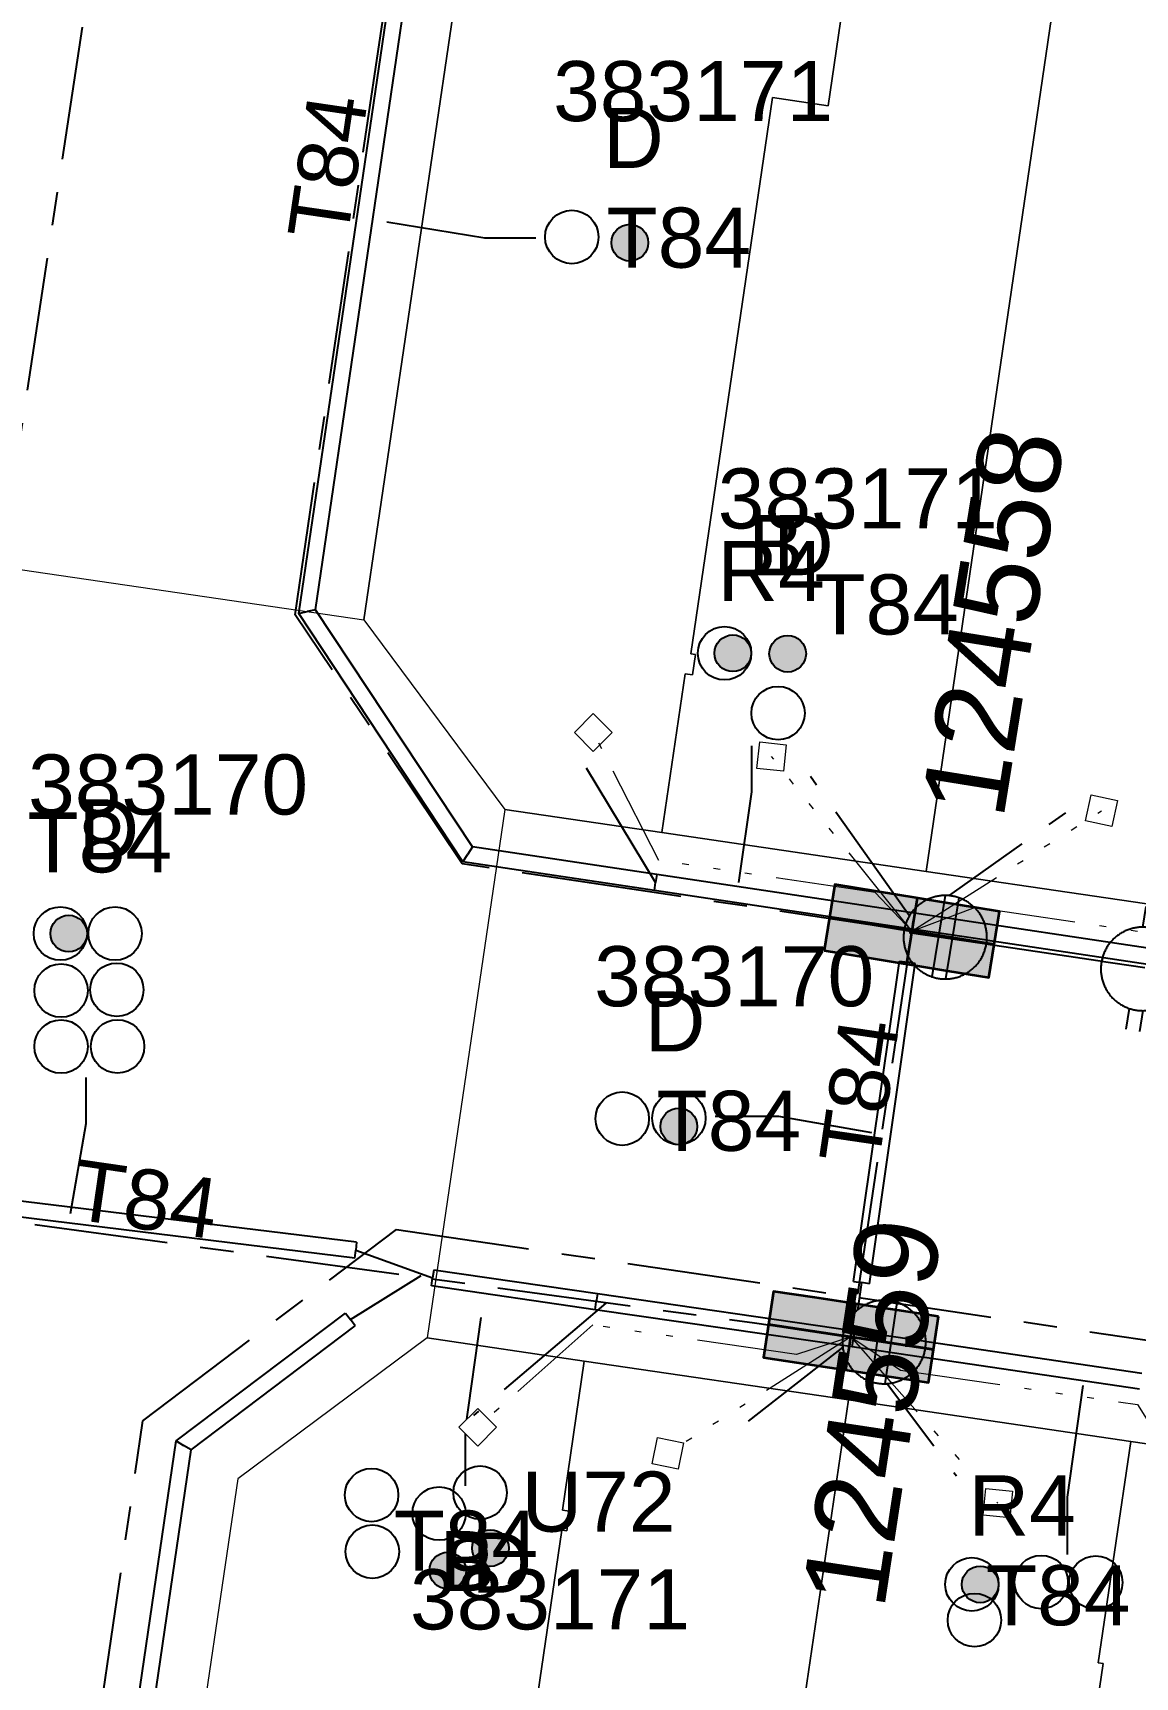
# Model space of a CAD drawing. Header units: metres. Extents: x 302924 to 304532, y 6268290 to 6269135.
# Drawn here: x 303984.21 to 304017.24, y 6268483.68 to 6268532.93 of the extents above; entities that cross this region are included whole.
import ezdxf
from ezdxf.enums import TextEntityAlignment as Align

# ---------------------------------------------------------------- set-up
doc = ezdxf.new("R2010")
doc.units = ezdxf.units.M
doc.linetypes.add('Cable Exist UG', pattern=[7, 4, -1, 1, -1])
doc.linetypes.add('PHANTOMX2', pattern=[6.6, 3, -0.75, 0.2, -0.75, 0.2, -0.75, 0.2, -0.75])
doc.layers.get('0').update_dxf_attribs({"color": 6})
for name, color, linetype, lineweight in [('_User Miscellaneous1', 30, 'Continuous', 13), ('_User Miscellaneous5', 121, 'Continuous', 13), ('_User_LV_Exist', 5, 'Continuous', 35), ('Cadastre Roads_SP_EXT', 218, 'Continuous', 15), ('Mains_HV_EXT', 13, 'Continuous', 25), ('Mains_LV_EXT', 163, 'Continuous', 25), ('Services_SP_EXT', 42, 'PHANTOMX2', 20)]:
    doc.layers.add(name, color=color, linetype=linetype, lineweight=lineweight)
for name, color, linetype in [('Duct_SP_EXT', 30, 'Continuous'), ('Equip_LV_EXT', 7, 'Continuous'), ('SupportsUG_SP_LV_EXT', 7, 'Continuous'), ('Trench_SP_EXT', 7, 'Continuous')]:
    doc.layers.add(name, color=color, linetype=linetype)
doc.styles.add('iecARIAL', font='arial.ttf', dxfattribs={"height": 2})
doc.styles.get("Standard").update_dxf_attribs({"font": 'arial.ttf'})

# ---------------------------------------------------------------- blocks, each defined once
blk = doc.blocks.new('PILLAR_EXT')
blk.add_hatch(color=256).paths.add_polyline_path([(-2.5, 1), (-2.5, -1), (2.5, -1), (2.5, 1)])
for p, q in [((0, 1), (0, -1)), ((-2.5, 0), (2.5, 0))]:
    blk.add_line(p, q)
at = {"ltscale": 10}
blk.add_line((2.5, 0), (-2.5, 0), dxfattribs=at)
blk.add_lwpolyline([(-2.5, -1), (-1.25, -1), (1.25, -1), (2.5, -1), (2.5, 1), (-2.5, 1)], close=True)
at = {"width": 0.9, "flags": 8}
blk.add_attdef('ASSET_NUM', text='', height=2, rotation=90, dxfattribs=at).set_placement((-2, 4), align=Align.MIDDLE_LEFT)
for tag, p, flags in [('OWNED_BY', (0, -0.2), 9), ('STATE', (0, -0.4), 9), ('SUPPORT_TYPE', (0, -0.6), 9), ('USAGE', (0, -0.8), 9), ('LEGEND', (0, -1), 9), ('LOCATION', (0, -1.2), 9), ('NOTES', (0, -1.4), 9), ('PARENT', (0, -1.6), 9), ('STREETNAME', (0, -1.8), 9), ('SUBURB', (0, -2), 1)]:
    blk.add_attdef(tag, p, '', height=0.2, dxfattribs=dict(flags=flags))
blk = doc.blocks.new('DUCT_EXT')
blk.add_circle((0, 0.8), 0.8)
at = {"flags": 1}
blk.add_attdef('Z', (0, 0), '', height=0.2, dxfattribs=at)
at = {"flags": 9}
for tag, p in [('DUCT_CODE', (0, 0)), ('XSECT_TYPE', (0, -0.2)), ('FB_REFERENCE', (0, -0.4)), ('STATE', (0, -0.6)), ('NOTES', (0, -0.8))]:
    blk.add_attdef(tag, text='', height=0.2, dxfattribs=at).set_placement(p, align=Align.MIDDLE_LEFT)
blk = doc.blocks.new('CCP_EXT')
at = {"flags": 9}
for tag, p in [('OWNED_BY', (0, -1)), ('USAGE', (0, -1.2)), ('LEGEND', (0, -1.4)), ('STATE', (0, -1.8)), ('LIFE_SUPPORT', (0, -1.6)), ('NOTES', (0, -2))]:
    blk.add_attdef(tag, text='', height=0.2, dxfattribs=at).set_placement(p, align=Align.MIDDLE_LEFT)
at = {"transparency": 33554687}
blk.add_wipeout([(0, 0.566), (0.566, 0), (0, -0.566), (-0.566, 0)], dxfattribs=at)
blk.add_lwpolyline([(-0.566, 0), (0, 0.566), (0.566, 0), (0, -0.566), (-0.566, 0)])
at = {"flags": 1}
blk.add_attdef('Z', (0, 0), '', height=0.2, dxfattribs=at)
at = {"flags": 9}
for tag, p in [('CCP_TYPE', (0, 0)), ('CONSTRUCTED_VOLTAGE', (0, -0.2)), ('NO_PHASES', (0, -0.4)), ('OPERATING_VOLTAGE', (0, -0.6)), ('ORIENTATION', (0, -0.8))]:
    blk.add_attdef(tag, text='', height=0.2, dxfattribs=at).set_placement(p, align=Align.MIDDLE_LEFT)
blk = doc.blocks.new('LV_UG_LINKS_CLOSED_EXT')
at = {"layer": 'Equip_LV_EXT'}
for tag, flags, p in [('ACTUAL_STATUS', 9, (3, -2)), ('CONSTRUCTED_VOLTAGE', 9, (3, -2.2)), ('NO_PHASES', 9, (3, -2.4)), ('OPERATING_VOLTAGE', 9, (3, -2.6)), ('ORIENTATION', 9, (3, -2.8)), ('STATE', 9, (3, -3)), ('SWITCH_TYPE', 9, (3, -3.2)), ('USAGE', 9, (3, -3.4)), ('OWNED_BY', 9, (3, -3.8)), ('OPERATED_BY', 9, (3, -4)), ('NOTES', 9, (3, -3.6)), ('MAINTAINED_BY', 9, (3, -4.2)), ('NUMBER_OF_PHASES', 9, (3, -4.4)), ('TYPE', 9, (3, -4.6)), ('Z', 1, (3, -4.8))]:
    blk.add_attdef(tag, text='', height=0.2, dxfattribs=dict(at, flags=flags)).set_placement(p, align=Align.MIDDLE_LEFT)
at = {"transparency": 33554687}
blk.add_wipeout([(4, 1.25), (3.969, 1.25), (3.939, 1.248), (3.908, 1.247), (3.877, 1.244), (3.847, 1.241), (3.817, 1.236), (3.786, 1.232), (3.756, 1.226), (3.726, 1.22), (3.696, 1.213), (3.667, 1.205), (3.637, 1.196), (3.608, 1.187), (3.579, 1.177), (3.55, 1.166), (3.522, 1.155), (3.493, 1.143), (3.466, 1.13), (3.438, 1.117), (3.411, 1.102), (3.384, 1.088), (3.357, 1.072), (3.331, 1.056), (3.306, 1.039), (3.28, 1.022), (3.255, 1.004), (3.231, 0.985), (3.207, 0.966), (3.184, 0.947), (3.161, 0.926), (3.138, 0.905), (3.116, 0.884), (3.095, 0.862), (3.074, 0.839), (3.053, 0.816), (3.034, 0.793), (3.015, 0.769), (2.996, 0.745), (2.978, 0.72), (2.961, 0.694), (2.944, 0.669), (2.928, 0.643), (2.912, 0.616), (2.898, 0.589), (2.883, 0.562), (2.87, 0.534), (2.857, 0.507), (2.845, 0.478), (2.834, 0.45), (2.823, 0.421), (2.813, 0.392), (2.804, 0.363), (2.795, 0.333), (2.787, 0.304), (2.78, 0.274), (2.774, 0.244), (2.768, 0.214), (2.764, 0.183), (2.759, 0.153), (2.756, 0.123), (2.753, 0.092), (2.752, 0.061), (2.75, 0.031), (2.75, 0), (2.75, -0.031), (2.752, -0.061), (2.753, -0.092), (2.756, -0.123), (2.759, -0.153), (2.764, -0.183), (2.768, -0.214), (2.774, -0.244), (2.78, -0.274), (2.787, -0.304), (2.795, -0.333), (2.804, -0.363), (2.813, -0.392), (2.823, -0.421), (2.834, -0.45), (2.845, -0.478), (2.857, -0.507), (2.87, -0.534), (2.883, -0.562), (2.898, -0.589), (2.912, -0.616), (2.928, -0.643), (2.944, -0.669), (2.961, -0.694), (2.978, -0.72), (2.996, -0.745), (3.015, -0.769), (3.034, -0.793), (3.053, -0.816), (3.074, -0.839), (3.095, -0.862), (3.116, -0.884), (3.138, -0.905), (3.161, -0.926), (3.184, -0.947), (3.207, -0.966), (3.231, -0.985), (3.255, -1.004), (3.28, -1.022), (3.306, -1.039), (3.331, -1.056), (3.357, -1.072), (3.384, -1.088), (3.411, -1.102), (3.438, -1.117), (3.466, -1.13), (3.493, -1.143), (3.522, -1.155), (3.55, -1.166), (3.579, -1.177), (3.608, -1.187), (3.637, -1.196), (3.667, -1.205), (3.696, -1.213), (3.726, -1.22), (3.756, -1.226), (3.786, -1.232), (3.817, -1.236), (3.847, -1.241), (3.877, -1.244), (3.908, -1.247), (3.939, -1.248), (3.969, -1.25), (4, -1.25), (4.031, -1.25), (4.061, -1.248), (4.092, -1.247), (4.123, -1.244), (4.153, -1.241), (4.183, -1.236), (4.214, -1.232), (4.244, -1.226), (4.274, -1.22), (4.304, -1.213), (4.333, -1.205), (4.363, -1.196), (4.392, -1.187), (4.421, -1.177), (4.45, -1.166), (4.478, -1.155), (4.507, -1.143), (4.534, -1.13), (4.562, -1.117), (4.589, -1.102), (4.616, -1.088), (4.643, -1.072), (4.669, -1.056), (4.694, -1.039), (4.72, -1.022), (4.745, -1.004), (4.769, -0.985), (4.793, -0.966), (4.816, -0.947), (4.839, -0.926), (4.862, -0.905), (4.884, -0.884), (4.905, -0.862), (4.926, -0.839), (4.947, -0.816), (4.966, -0.793), (4.985, -0.769), (5.004, -0.745), (5.022, -0.72), (5.039, -0.694), (5.056, -0.669), (5.072, -0.643), (5.088, -0.616), (5.102, -0.589), (5.117, -0.562), (5.13, -0.534), (5.143, -0.507), (5.155, -0.478), (5.166, -0.45), (5.177, -0.421), (5.187, -0.392), (5.196, -0.363), (5.205, -0.333), (5.213, -0.304), (5.22, -0.274), (5.226, -0.244), (5.232, -0.214), (5.236, -0.183), (5.241, -0.153), (5.244, -0.123), (5.247, -0.092), (5.248, -0.061), (5.25, -0.031), (5.25, 0), (5.25, 0.031), (5.248, 0.061), (5.247, 0.092), (5.244, 0.123), (5.241, 0.153), (5.236, 0.183), (5.232, 0.214), (5.226, 0.244), (5.22, 0.274), (5.213, 0.304), (5.205, 0.333), (5.196, 0.363), (5.187, 0.392), (5.177, 0.421), (5.166, 0.45), (5.155, 0.478), (5.143, 0.507), (5.13, 0.534), (5.117, 0.562), (5.102, 0.589), (5.088, 0.616), (5.072, 0.643), (5.056, 0.669), (5.039, 0.694), (5.022, 0.72), (5.004, 0.745), (4.985, 0.769), (4.966, 0.793), (4.947, 0.816), (4.926, 0.839), (4.905, 0.862), (4.884, 0.884), (4.862, 0.905), (4.839, 0.926), (4.816, 0.947), (4.793, 0.966), (4.769, 0.985), (4.745, 1.004), (4.72, 1.022), (4.694, 1.039), (4.669, 1.056), (4.643, 1.072), (4.616, 1.088), (4.589, 1.102), (4.562, 1.117), (4.534, 1.13), (4.507, 1.143), (4.478, 1.155), (4.45, 1.166), (4.421, 1.177), (4.392, 1.187), (4.363, 1.196), (4.333, 1.205), (4.304, 1.213), (4.274, 1.22), (4.244, 1.226), (4.214, 1.232), (4.183, 1.236), (4.153, 1.241), (4.123, 1.244), (4.092, 1.247), (4.061, 1.248), (4.031, 1.25)], dxfattribs=at).dxf.layer = 'Equip_LV_EXT'
at = {"layer": 'Equip_LV_EXT'}
for p, q in [((3.792, 1.232), (3.792, -1.232)), ((4.208, 1.232), (4.208, -1.232))]:
    blk.add_line(p, q, dxfattribs=at)
at = {"layer": 'Equip_LV_EXT', "flags": 128}
blk.add_lwpolyline([(4, 1.25), (3.969, 1.25), (3.939, 1.248), (3.908, 1.247), (3.877, 1.244), (3.847, 1.241), (3.817, 1.236), (3.786, 1.232), (3.756, 1.226), (3.726, 1.22), (3.696, 1.213), (3.667, 1.205), (3.637, 1.196), (3.608, 1.187), (3.579, 1.177), (3.55, 1.166), (3.522, 1.155), (3.493, 1.143), (3.466, 1.13), (3.438, 1.117), (3.411, 1.102), (3.384, 1.088), (3.357, 1.072), (3.331, 1.056), (3.306, 1.039), (3.28, 1.022), (3.255, 1.004), (3.231, 0.985), (3.207, 0.966), (3.184, 0.947), (3.161, 0.926), (3.138, 0.905), (3.116, 0.884), (3.095, 0.862), (3.074, 0.839), (3.053, 0.816), (3.034, 0.793), (3.015, 0.769), (2.996, 0.745), (2.978, 0.72), (2.961, 0.694), (2.944, 0.669), (2.928, 0.643), (2.912, 0.616), (2.898, 0.589), (2.883, 0.562), (2.87, 0.534), (2.857, 0.507), (2.845, 0.478), (2.834, 0.45), (2.823, 0.421), (2.813, 0.392), (2.804, 0.363), (2.795, 0.333), (2.787, 0.304), (2.78, 0.274), (2.774, 0.244), (2.768, 0.214), (2.764, 0.183), (2.759, 0.153), (2.756, 0.123), (2.753, 0.092), (2.752, 0.061), (2.75, 0.031), (2.75, 0), (2.75, -0.031), (2.752, -0.061), (2.753, -0.092), (2.756, -0.123), (2.759, -0.153), (2.764, -0.183), (2.768, -0.214), (2.774, -0.244), (2.78, -0.274), (2.787, -0.304), (2.795, -0.333), (2.804, -0.363), (2.813, -0.392), (2.823, -0.421), (2.834, -0.45), (2.845, -0.478), (2.857, -0.507), (2.87, -0.534), (2.883, -0.562), (2.898, -0.589), (2.912, -0.616), (2.928, -0.643), (2.944, -0.669), (2.961, -0.694), (2.978, -0.72), (2.996, -0.745), (3.015, -0.769), (3.034, -0.793), (3.053, -0.816), (3.074, -0.839), (3.095, -0.862), (3.116, -0.884), (3.138, -0.905), (3.161, -0.926), (3.184, -0.947), (3.207, -0.966), (3.231, -0.985), (3.255, -1.004), (3.28, -1.022), (3.306, -1.039), (3.331, -1.056), (3.357, -1.072), (3.384, -1.088), (3.411, -1.102), (3.438, -1.117), (3.466, -1.13), (3.493, -1.143), (3.522, -1.155), (3.55, -1.166), (3.579, -1.177), (3.608, -1.187), (3.637, -1.196), (3.667, -1.205), (3.696, -1.213), (3.726, -1.22), (3.756, -1.226), (3.786, -1.232), (3.817, -1.236), (3.847, -1.241), (3.877, -1.244), (3.908, -1.247), (3.939, -1.248), (3.969, -1.25), (4, -1.25), (4.031, -1.25), (4.061, -1.248), (4.092, -1.247), (4.123, -1.244), (4.153, -1.241), (4.183, -1.236), (4.214, -1.232), (4.244, -1.226), (4.274, -1.22), (4.304, -1.213), (4.333, -1.205), (4.363, -1.196), (4.392, -1.187), (4.421, -1.177), (4.45, -1.166), (4.478, -1.155), (4.507, -1.143), (4.534, -1.13), (4.562, -1.117), (4.589, -1.102), (4.616, -1.088), (4.643, -1.072), (4.669, -1.056), (4.694, -1.039), (4.72, -1.022), (4.745, -1.004), (4.769, -0.985), (4.793, -0.966), (4.816, -0.947), (4.839, -0.926), (4.862, -0.905), (4.884, -0.884), (4.905, -0.862), (4.926, -0.839), (4.947, -0.816), (4.966, -0.793), (4.985, -0.769), (5.004, -0.745), (5.022, -0.72), (5.039, -0.694), (5.056, -0.669), (5.072, -0.643), (5.088, -0.616), (5.102, -0.589), (5.117, -0.562), (5.13, -0.534), (5.143, -0.507), (5.155, -0.478), (5.166, -0.45), (5.177, -0.421), (5.187, -0.392), (5.196, -0.363), (5.205, -0.333), (5.213, -0.304), (5.22, -0.274), (5.226, -0.244), (5.232, -0.214), (5.236, -0.183), (5.241, -0.153), (5.244, -0.123), (5.247, -0.092), (5.248, -0.061), (5.25, -0.031), (5.25, 0), (5.25, 0.031), (5.248, 0.061), (5.247, 0.092), (5.244, 0.123), (5.241, 0.153), (5.236, 0.183), (5.232, 0.214), (5.226, 0.244), (5.22, 0.274), (5.213, 0.304), (5.205, 0.333), (5.196, 0.363), (5.187, 0.392), (5.177, 0.421), (5.166, 0.45), (5.155, 0.478), (5.143, 0.507), (5.13, 0.534), (5.117, 0.562), (5.102, 0.589), (5.088, 0.616), (5.072, 0.643), (5.056, 0.669), (5.039, 0.694), (5.022, 0.72), (5.004, 0.745), (4.985, 0.769), (4.966, 0.793), (4.947, 0.816), (4.926, 0.839), (4.905, 0.862), (4.884, 0.884), (4.862, 0.905), (4.839, 0.926), (4.816, 0.947), (4.793, 0.966), (4.769, 0.985), (4.745, 1.004), (4.72, 1.022), (4.694, 1.039), (4.669, 1.056), (4.643, 1.072), (4.616, 1.088), (4.589, 1.102), (4.562, 1.117), (4.534, 1.13), (4.507, 1.143), (4.478, 1.155), (4.45, 1.166), (4.421, 1.177), (4.392, 1.187), (4.363, 1.196), (4.333, 1.205), (4.304, 1.213), (4.274, 1.22), (4.244, 1.226), (4.214, 1.232), (4.183, 1.236), (4.153, 1.241), (4.123, 1.244), (4.092, 1.247), (4.061, 1.248), (4.031, 1.25)], close=True, dxfattribs=at)
blk = doc.blocks.new('LV_UG_LINKS_OPEN_EXT')
at = {"layer": 'Equip_LV_EXT'}
for tag, height, flags, p in [('ACTUAL_STATUS', 0.167, 9, (3.167, -1.667)), ('CONSTRUCTED_VOLTAGE', 0.167, 9, (3.167, -1.833)), ('NO_PHASES', 0.167, 9, (3.167, -2)), ('OPERATING_VOLTAGE', 0.2, 9, (3, -2.6)), ('ORIENTATION', 0.2, 9, (3, -2.8)), ('STATE', 0.2, 9, (3, -3)), ('SWITCH_TYPE', 0.2, 9, (3, -3.2)), ('USAGE', 0.2, 9, (3, -3.4)), ('OWNED_BY', 0.2, 9, (3, -3.8)), ('OPERATED_BY', 0.2, 9, (3, -4)), ('NOTES', 0.2, 9, (3, -3.6)), ('MAINTAINED_BY', 0.2, 9, (3, -4.2)), ('NUMBER_OF_PHASES', 0.2, 9, (3, -4.4)), ('TYPE', 0.2, 9, (3, -4.6)), ('Z', 0.2, 1, (3, -4.8))]:
    blk.add_attdef(tag, text='', height=height, dxfattribs=dict(at, flags=flags)).set_placement(p, align=Align.MIDDLE_LEFT)
at = {"transparency": 33554687}
blk.add_wipeout([(4, 1.25), (3.969, 1.25), (3.939, 1.248), (3.908, 1.247), (3.877, 1.244), (3.847, 1.241), (3.817, 1.236), (3.786, 1.232), (3.756, 1.226), (3.726, 1.22), (3.696, 1.213), (3.667, 1.205), (3.637, 1.196), (3.608, 1.187), (3.579, 1.177), (3.55, 1.166), (3.522, 1.155), (3.493, 1.143), (3.466, 1.13), (3.438, 1.117), (3.411, 1.102), (3.384, 1.088), (3.357, 1.072), (3.331, 1.056), (3.306, 1.039), (3.28, 1.022), (3.255, 1.004), (3.231, 0.985), (3.207, 0.966), (3.184, 0.947), (3.161, 0.926), (3.138, 0.905), (3.116, 0.884), (3.095, 0.862), (3.074, 0.839), (3.053, 0.816), (3.034, 0.793), (3.015, 0.769), (2.996, 0.745), (2.978, 0.72), (2.961, 0.694), (2.944, 0.669), (2.928, 0.643), (2.912, 0.616), (2.898, 0.589), (2.883, 0.562), (2.87, 0.534), (2.857, 0.507), (2.845, 0.478), (2.834, 0.45), (2.823, 0.421), (2.813, 0.392), (2.804, 0.363), (2.795, 0.333), (2.787, 0.304), (2.78, 0.274), (2.774, 0.244), (2.768, 0.214), (2.764, 0.183), (2.759, 0.153), (2.756, 0.123), (2.753, 0.092), (2.752, 0.061), (2.75, 0.031), (2.75, 0), (2.75, -0.031), (2.752, -0.061), (2.753, -0.092), (2.756, -0.123), (2.759, -0.153), (2.764, -0.183), (2.768, -0.214), (2.774, -0.244), (2.78, -0.274), (2.787, -0.304), (2.795, -0.333), (2.804, -0.363), (2.813, -0.392), (2.823, -0.421), (2.834, -0.45), (2.845, -0.478), (2.857, -0.507), (2.87, -0.534), (2.883, -0.562), (2.898, -0.589), (2.912, -0.616), (2.928, -0.643), (2.944, -0.669), (2.961, -0.694), (2.978, -0.72), (2.996, -0.745), (3.015, -0.769), (3.034, -0.793), (3.053, -0.816), (3.074, -0.839), (3.095, -0.862), (3.116, -0.884), (3.138, -0.905), (3.161, -0.926), (3.184, -0.947), (3.207, -0.966), (3.231, -0.985), (3.255, -1.004), (3.28, -1.022), (3.306, -1.039), (3.331, -1.056), (3.357, -1.072), (3.384, -1.088), (3.411, -1.102), (3.438, -1.117), (3.466, -1.13), (3.493, -1.143), (3.522, -1.155), (3.55, -1.166), (3.579, -1.177), (3.608, -1.187), (3.637, -1.196), (3.667, -1.205), (3.696, -1.213), (3.726, -1.22), (3.756, -1.226), (3.786, -1.232), (3.817, -1.236), (3.847, -1.241), (3.877, -1.244), (3.908, -1.247), (3.939, -1.248), (3.969, -1.25), (4, -1.25), (4.031, -1.25), (4.061, -1.248), (4.092, -1.247), (4.123, -1.244), (4.153, -1.241), (4.183, -1.236), (4.214, -1.232), (4.244, -1.226), (4.274, -1.22), (4.304, -1.213), (4.333, -1.205), (4.363, -1.196), (4.392, -1.187), (4.421, -1.177), (4.45, -1.166), (4.478, -1.155), (4.507, -1.143), (4.534, -1.13), (4.562, -1.117), (4.589, -1.102), (4.616, -1.088), (4.643, -1.072), (4.669, -1.056), (4.694, -1.039), (4.72, -1.022), (4.745, -1.004), (4.769, -0.985), (4.793, -0.966), (4.816, -0.947), (4.839, -0.926), (4.862, -0.905), (4.884, -0.884), (4.905, -0.862), (4.926, -0.839), (4.947, -0.816), (4.966, -0.793), (4.985, -0.769), (5.004, -0.745), (5.022, -0.72), (5.039, -0.694), (5.056, -0.669), (5.072, -0.643), (5.088, -0.616), (5.102, -0.589), (5.117, -0.562), (5.13, -0.534), (5.143, -0.507), (5.155, -0.478), (5.166, -0.45), (5.177, -0.421), (5.187, -0.392), (5.196, -0.363), (5.205, -0.333), (5.213, -0.304), (5.22, -0.274), (5.226, -0.244), (5.232, -0.214), (5.236, -0.183), (5.241, -0.153), (5.244, -0.123), (5.247, -0.092), (5.248, -0.061), (5.25, -0.031), (5.25, 0), (5.25, 0.031), (5.248, 0.061), (5.247, 0.092), (5.244, 0.123), (5.241, 0.153), (5.236, 0.183), (5.232, 0.214), (5.226, 0.244), (5.22, 0.274), (5.213, 0.304), (5.205, 0.333), (5.196, 0.363), (5.187, 0.392), (5.177, 0.421), (5.166, 0.45), (5.155, 0.478), (5.143, 0.507), (5.13, 0.534), (5.117, 0.562), (5.102, 0.589), (5.088, 0.616), (5.072, 0.643), (5.056, 0.669), (5.039, 0.694), (5.022, 0.72), (5.004, 0.745), (4.985, 0.769), (4.966, 0.793), (4.947, 0.816), (4.926, 0.839), (4.905, 0.862), (4.884, 0.884), (4.862, 0.905), (4.839, 0.926), (4.816, 0.947), (4.793, 0.966), (4.769, 0.985), (4.745, 1.004), (4.72, 1.022), (4.694, 1.039), (4.669, 1.056), (4.643, 1.072), (4.616, 1.088), (4.589, 1.102), (4.562, 1.117), (4.534, 1.13), (4.507, 1.143), (4.478, 1.155), (4.45, 1.166), (4.421, 1.177), (4.392, 1.187), (4.363, 1.196), (4.333, 1.205), (4.304, 1.213), (4.274, 1.22), (4.244, 1.226), (4.214, 1.232), (4.183, 1.236), (4.153, 1.241), (4.123, 1.244), (4.092, 1.247), (4.061, 1.248), (4.031, 1.25)], dxfattribs=at).dxf.layer = 'Equip_LV_EXT'
at = {"layer": 'Equip_LV_EXT'}
for p, q in [((3.792, 1.863), (3.792, 1.232)), ((4.208, 1.863), (4.208, 1.232)), ((3.792, -1.232), (3.792, -1.863)), ((4.208, -1.232), (4.208, -1.863))]:
    blk.add_line(p, q, dxfattribs=at)
at = {"layer": 'Equip_LV_EXT', "flags": 128}
blk.add_lwpolyline([(4, 1.25), (3.969, 1.25), (3.939, 1.248), (3.908, 1.247), (3.877, 1.244), (3.847, 1.241), (3.817, 1.236), (3.786, 1.232), (3.756, 1.226), (3.726, 1.22), (3.696, 1.213), (3.667, 1.205), (3.637, 1.196), (3.608, 1.187), (3.579, 1.177), (3.55, 1.166), (3.522, 1.155), (3.493, 1.143), (3.466, 1.13), (3.438, 1.117), (3.411, 1.102), (3.384, 1.088), (3.357, 1.072), (3.331, 1.056), (3.306, 1.039), (3.28, 1.022), (3.255, 1.004), (3.231, 0.985), (3.207, 0.966), (3.184, 0.947), (3.161, 0.926), (3.138, 0.905), (3.116, 0.884), (3.095, 0.862), (3.074, 0.839), (3.053, 0.816), (3.034, 0.793), (3.015, 0.769), (2.996, 0.745), (2.978, 0.72), (2.961, 0.694), (2.944, 0.669), (2.928, 0.643), (2.912, 0.616), (2.898, 0.589), (2.883, 0.562), (2.87, 0.534), (2.857, 0.507), (2.845, 0.478), (2.834, 0.45), (2.823, 0.421), (2.813, 0.392), (2.804, 0.363), (2.795, 0.333), (2.787, 0.304), (2.78, 0.274), (2.774, 0.244), (2.768, 0.214), (2.764, 0.183), (2.759, 0.153), (2.756, 0.123), (2.753, 0.092), (2.752, 0.061), (2.75, 0.031), (2.75, 0), (2.75, -0.031), (2.752, -0.061), (2.753, -0.092), (2.756, -0.123), (2.759, -0.153), (2.764, -0.183), (2.768, -0.214), (2.774, -0.244), (2.78, -0.274), (2.787, -0.304), (2.795, -0.333), (2.804, -0.363), (2.813, -0.392), (2.823, -0.421), (2.834, -0.45), (2.845, -0.478), (2.857, -0.507), (2.87, -0.534), (2.883, -0.562), (2.898, -0.589), (2.912, -0.616), (2.928, -0.643), (2.944, -0.669), (2.961, -0.694), (2.978, -0.72), (2.996, -0.745), (3.015, -0.769), (3.034, -0.793), (3.053, -0.816), (3.074, -0.839), (3.095, -0.862), (3.116, -0.884), (3.138, -0.905), (3.161, -0.926), (3.184, -0.947), (3.207, -0.966), (3.231, -0.985), (3.255, -1.004), (3.28, -1.022), (3.306, -1.039), (3.331, -1.056), (3.357, -1.072), (3.384, -1.088), (3.411, -1.102), (3.438, -1.117), (3.466, -1.13), (3.493, -1.143), (3.522, -1.155), (3.55, -1.166), (3.579, -1.177), (3.608, -1.187), (3.637, -1.196), (3.667, -1.205), (3.696, -1.213), (3.726, -1.22), (3.756, -1.226), (3.786, -1.232), (3.817, -1.236), (3.847, -1.241), (3.877, -1.244), (3.908, -1.247), (3.939, -1.248), (3.969, -1.25), (4, -1.25), (4.031, -1.25), (4.061, -1.248), (4.092, -1.247), (4.123, -1.244), (4.153, -1.241), (4.183, -1.236), (4.214, -1.232), (4.244, -1.226), (4.274, -1.22), (4.304, -1.213), (4.333, -1.205), (4.363, -1.196), (4.392, -1.187), (4.421, -1.177), (4.45, -1.166), (4.478, -1.155), (4.507, -1.143), (4.534, -1.13), (4.562, -1.117), (4.589, -1.102), (4.616, -1.088), (4.643, -1.072), (4.669, -1.056), (4.694, -1.039), (4.72, -1.022), (4.745, -1.004), (4.769, -0.985), (4.793, -0.966), (4.816, -0.947), (4.839, -0.926), (4.862, -0.905), (4.884, -0.884), (4.905, -0.862), (4.926, -0.839), (4.947, -0.816), (4.966, -0.793), (4.985, -0.769), (5.004, -0.745), (5.022, -0.72), (5.039, -0.694), (5.056, -0.669), (5.072, -0.643), (5.088, -0.616), (5.102, -0.589), (5.117, -0.562), (5.13, -0.534), (5.143, -0.507), (5.155, -0.478), (5.166, -0.45), (5.177, -0.421), (5.187, -0.392), (5.196, -0.363), (5.205, -0.333), (5.213, -0.304), (5.22, -0.274), (5.226, -0.244), (5.232, -0.214), (5.236, -0.183), (5.241, -0.153), (5.244, -0.123), (5.247, -0.092), (5.248, -0.061), (5.25, -0.031), (5.25, 0), (5.25, 0.031), (5.248, 0.061), (5.247, 0.092), (5.244, 0.123), (5.241, 0.153), (5.236, 0.183), (5.232, 0.214), (5.226, 0.244), (5.22, 0.274), (5.213, 0.304), (5.205, 0.333), (5.196, 0.363), (5.187, 0.392), (5.177, 0.421), (5.166, 0.45), (5.155, 0.478), (5.143, 0.507), (5.13, 0.534), (5.117, 0.562), (5.102, 0.589), (5.088, 0.616), (5.072, 0.643), (5.056, 0.669), (5.039, 0.694), (5.022, 0.72), (5.004, 0.745), (4.985, 0.769), (4.966, 0.793), (4.947, 0.816), (4.926, 0.839), (4.905, 0.862), (4.884, 0.884), (4.862, 0.905), (4.839, 0.926), (4.816, 0.947), (4.793, 0.966), (4.769, 0.985), (4.745, 1.004), (4.72, 1.022), (4.694, 1.039), (4.669, 1.056), (4.643, 1.072), (4.616, 1.088), (4.589, 1.102), (4.562, 1.117), (4.534, 1.13), (4.507, 1.143), (4.478, 1.155), (4.45, 1.166), (4.421, 1.177), (4.392, 1.187), (4.363, 1.196), (4.333, 1.205), (4.304, 1.213), (4.274, 1.22), (4.244, 1.226), (4.214, 1.232), (4.183, 1.236), (4.153, 1.241), (4.123, 1.244), (4.092, 1.247), (4.061, 1.248), (4.031, 1.25)], close=True, dxfattribs=at)
blk = doc.blocks.new('CABLE_LARGE_EXT')
h = blk.add_hatch(color=256)
edge = h.paths.add_edge_path()
edge.add_arc((0, 0.55), 0.55, 0, 360)
blk.add_circle((0, 0.55), 0.55)
at = {"flags": 1}
blk.add_attdef('Z', (0, 0), '', height=0.2, dxfattribs=at)
at = {"flags": 9}
for tag, p in [('COND_CODE', (0, 0)), ('STATE', (0, -0.4)), ('FB_REFERENCE', (0, -0.2)), ('XSECT_SIZE', (0, -0.6)), ('NOTES', (0, -0.8))]:
    blk.add_attdef(tag, text='', height=0.2, dxfattribs=at).set_placement(p, align=Align.MIDDLE_LEFT)

msp = doc.modelspace()

# ---------------------------------------------------------------- linework, layer by layer
at = {"layer": '_User Miscellaneous1', "transparency": 33554687}
for p, q in [((303992.1801, 6268515.544), (303995.8214, 6268540.358)), ((303992.6817, 6268515.6557), (303996.2963, 6268540.2883)), ((303992.1801, 6268515.544), (303992.4309, 6268515.5998)), ((303997.0965, 6268508.1092), (303992.1801, 6268515.544)), ((303992.6817, 6268515.6557), (303992.4309, 6268515.5998)), ((303997.379, 6268508.5522), (303992.6817, 6268515.6557)), ((303997.0965, 6268508.1092), (303997.2377, 6268508.3307)), ((303997.379, 6268508.5522), (303997.2377, 6268508.3307)), ((304002.9033, 6268507.7235), (303997.379, 6268508.5522)), ((304002.8321, 6268507.2488), (303997.0965, 6268508.1092)), ((304002.9033, 6268507.7235), (304002.8677, 6268507.4862)), ((304002.9033, 6268507.7235), (304002.8677, 6268507.4862)), ((304010.6222, 6268506.5647), (304002.9033, 6268507.7235)), ((304002.8321, 6268507.2488), (304002.8677, 6268507.4862)), ((304002.8321, 6268507.2488), (304002.8677, 6268507.4862)), ((304010.5509, 6268506.0901), (304002.8321, 6268507.2488)), ((304010.5509, 6268506.0901), (304010.5865, 6268506.3274)), ((304010.551, 6268506.0901), (304010.5865, 6268506.3274)), ((304010.6221, 6268506.5648), (304010.5865, 6268506.3274)), ((304010.6222, 6268506.5647), (304010.5865, 6268506.3274)), ((304020.7424, 6268505.0477), (304010.6221, 6268506.5648)), ((304020.6712, 6268504.573), (304010.551, 6268506.0901)), ((304008.8006, 6268495.5349), (304010.1727, 6268505.1309)), ((304009.2757, 6268495.467), (304010.6479, 6268505.0629)), ((304010.1727, 6268505.1309), (304010.4103, 6268505.0969)), ((304010.6479, 6268505.0629), (304010.4103, 6268505.0969)), ((303993.9103, 6268496.7129), (303974.4068, 6268499.0957)), ((303993.8521, 6268496.2364), (303974.3486, 6268498.6192)), ((303993.8521, 6268496.2364), (303993.8812, 6268496.4746)), ((303993.9103, 6268496.7129), (303993.8812, 6268496.4746)), ((303996.2195, 6268495.8766), (303996.1848, 6268495.6391)), ((304001.1234, 6268495.1604), (303996.2195, 6268495.8766)), ((303996.1501, 6268495.4016), (303996.1848, 6268495.6391)), ((304001.054, 6268494.6854), (303996.1501, 6268495.4016)), ((304008.8006, 6268495.5349), (304009.0381, 6268495.5009)), ((304009.2757, 6268495.467), (304009.0381, 6268495.5009)), ((304001.054, 6268494.6854), (304001.0887, 6268494.9229)), ((304001.0545, 6268494.6853), (304001.0887, 6268494.9229)), ((304001.1229, 6268495.1604), (304001.0887, 6268494.9229)), ((304001.1234, 6268495.1604), (304001.0887, 6268494.9229)), ((304008.8293, 6268494.0499), (304001.1229, 6268495.1604)), ((303988.5026, 6268490.7568), (303993.5776, 6268494.5901)), ((303993.5776, 6268494.5901), (303993.7223, 6268494.3986)), ((303993.8669, 6268494.2071), (303993.7223, 6268494.3986)), ((304008.7609, 6268493.5748), (304001.0545, 6268494.6853)), ((303988.9491, 6268490.4925), (303993.8669, 6268494.2071)), ((304008.8293, 6268494.0499), (304008.7951, 6268493.8123)), ((304008.8301, 6268494.0498), (304008.7951, 6268493.8123)), ((304017.4359, 6268492.7812), (304008.8301, 6268494.0498)), ((304008.7601, 6268493.5749), (304008.7951, 6268493.8123)), ((304017.3659, 6268492.3064), (304008.7601, 6268493.5749)), ((304008.7609, 6268493.5748), (304008.7951, 6268493.8123)), ((303985.2984, 6268468.8379), (303988.5026, 6268490.7568)), ((303985.7735, 6268468.7695), (303988.9491, 6268490.4925)), ((303988.5026, 6268490.7568), (303988.7259, 6268490.6247)), ((303988.9491, 6268490.4925), (303988.7259, 6268490.6247))]:
    msp.add_line(p, q, dxfattribs=at)
at = {"layer": '_User Miscellaneous5', "linetype": 'Continuous', "transparency": 33554597}
for points in [[(304015.333, 6268537.5023), (303997.7604, 6268540.0841), (303997.1272, 6268535.7747), (304008.5252, 6268534.0997), (304008.0335, 6268530.751), (304006.3661, 6268530.9963), (304003.9186, 6268514.3383), (304004.0621, 6268514.3174), (304003.9715, 6268513.7039), (304003.754, 6268513.7362), (304003.0559, 6268508.9819), (304010.9714, 6268507.8184), (304015.333, 6268537.5023)], [(304025.4252, 6268536.0195), (304015.333, 6268537.5023), (304010.9714, 6268507.8184), (304021.0636, 6268506.3356), (304025.4252, 6268536.0195)], [(304008.5252, 6268534.0997), (303997.1272, 6268535.7747), (303994.1262, 6268515.348), (303998.3462, 6268509.6741), (304003.0559, 6268508.9819), (304003.754, 6268513.7362), (304003.9715, 6268513.7039), (304004.0621, 6268514.3174), (304003.9186, 6268514.3383), (304006.3661, 6268530.9963), (304008.0335, 6268530.751), (304008.5252, 6268534.0997)], [(304000.2913, 6268488.6566), (304000.0738, 6268488.6879), (304000.7296, 6268493.1509), (303996.0198, 6268493.8431), (303990.346, 6268489.6223), (303987.4171, 6268469.6904), (303998.8158, 6268468.0154), (303999.3075, 6268471.3642), (303997.64, 6268471.6095), (304000.0612, 6268488.084), (304000.2046, 6268488.0631), (304000.2913, 6268488.6566)], [(304008.6451, 6268491.9874), (304000.7296, 6268493.1509), (304000.0738, 6268488.6879), (304000.2913, 6268488.6566), (304000.2046, 6268488.0631), (304000.0612, 6268488.084), (303997.64, 6268471.6095), (303999.3075, 6268471.3642), (303998.8158, 6268468.0154), (303987.4171, 6268469.6904), (303986.784, 6268465.381), (304004.3564, 6268462.7992), (304008.6451, 6268491.9874)], [(304016.2744, 6268484.0939), (304016.1311, 6268484.1149), (304017.1048, 6268490.7446), (304008.6451, 6268491.9874), (304004.3564, 6268462.7992), (304012.9597, 6268461.5345), (304016.2744, 6268484.0939)], [(304025.8515, 6268489.4588), (304017.1048, 6268490.7446), (304016.1311, 6268484.1149), (304016.2744, 6268484.0939), (304012.9597, 6268461.5345), (304018.4464, 6268460.729), (304021.5629, 6268460.2707), (304025.8515, 6268489.4588)]]:
    msp.add_lwpolyline(points, close=True, dxfattribs=at)
at = {"layer": 'Cadastre Roads_SP_EXT', "linetype": 'Continuous'}
msp.add_lwpolyline([(303997.1272, 6268535.7747), (303997.7603, 6268540.0841), (303999.2142, 6268549.9788), (304000.6681, 6268559.8724), (304002.4852, 6268572.2409), (304004.3024, 6268584.6085), (304006.4827, 6268599.45), (304007.9367, 6268609.3445), (304009.972, 6268623.1964), (304011.7914, 6268635.5749), (303995.9603, 6268637.901), (303994.1418, 6268625.5225), (303992.6878, 6268615.6289), (303990.6526, 6268601.7759), (303988.8355, 6268589.4084), (303986.6542, 6268574.567), (303984.8372, 6268562.1994), (303983.3833, 6268552.3047), (303981.9294, 6268542.4111), (303981.2963, 6268538.1017), (303978.2944, 6268517.674), (303994.1261, 6268515.348), (303997.1272, 6268535.7747)], close=True, dxfattribs=at)
at = {"layer": 'Duct_SP_EXT'}
for p, q in [((303992.1801, 6268515.544), (303995.8214, 6268540.358)), ((303992.6817, 6268515.6557), (303996.2963, 6268540.2883)), ((303992.1801, 6268515.544), (303992.4309, 6268515.5998)), ((303997.0965, 6268508.1092), (303992.1801, 6268515.544)), ((303992.6817, 6268515.6557), (303992.4309, 6268515.5998)), ((303997.379, 6268508.5522), (303992.6817, 6268515.6557)), ((303997.0965, 6268508.1092), (303997.2377, 6268508.3307)), ((303997.379, 6268508.5522), (303997.2377, 6268508.3307)), ((304002.9033, 6268507.7235), (303997.379, 6268508.5522)), ((304002.8321, 6268507.2488), (303997.0965, 6268508.1092)), ((304002.9033, 6268507.7235), (304002.8677, 6268507.4862)), ((304002.9033, 6268507.7235), (304002.8677, 6268507.4862)), ((304002.8321, 6268507.2488), (304002.8677, 6268507.4862)), ((304002.8321, 6268507.2488), (304002.8677, 6268507.4862)), ((303993.9103, 6268496.7129), (303974.4068, 6268499.0957)), ((303993.8521, 6268496.2364), (303974.3486, 6268498.6192)), ((303993.8521, 6268496.2364), (303993.8812, 6268496.4746)), ((303993.9103, 6268496.7129), (303993.8812, 6268496.4746)), ((303996.2195, 6268495.8766), (303996.1848, 6268495.6391)), ((304001.1234, 6268495.1604), (303996.2195, 6268495.8766)), ((303996.1501, 6268495.4016), (303996.1848, 6268495.6391)), ((304001.054, 6268494.6854), (303996.1501, 6268495.4016)), ((304008.8006, 6268495.5349), (304009.0381, 6268495.5009)), ((304009.2757, 6268495.467), (304009.0381, 6268495.5009)), ((304001.054, 6268494.6854), (304001.0887, 6268494.9229)), ((304001.0545, 6268494.6853), (304001.0887, 6268494.9229)), ((304001.1229, 6268495.1604), (304001.0887, 6268494.9229)), ((304001.1234, 6268495.1604), (304001.0887, 6268494.9229)), ((303988.5026, 6268490.7568), (303993.5776, 6268494.5901)), ((303993.5776, 6268494.5901), (303993.7223, 6268494.3986)), ((303993.8669, 6268494.2071), (303993.7223, 6268494.3986)), ((303988.9491, 6268490.4925), (303993.8669, 6268494.2071)), ((303985.2984, 6268468.8379), (303988.5026, 6268490.7568)), ((303985.7735, 6268468.7695), (303988.9491, 6268490.4925)), ((303988.5026, 6268490.7568), (303988.7259, 6268490.6247)), ((303988.9491, 6268490.4925), (303988.7259, 6268490.6247))]:
    msp.add_line(p, q, dxfattribs=at)
for points in [[(303999.2756, 6268526.781), (303997.7507, 6268526.7829), (303994.8143, 6268527.2669)], [(304005.7432, 6268511.5816), (304005.7442, 6268510.2013), (304005.3481, 6268507.4835)], [(303985.8013, 6268501.6472), (303985.8013, 6268500.2582), (303985.3274, 6268497.5568)], [(304004.6499, 6268500.4832), (304006.552, 6268500.4841), (304009.3377, 6268500.0002)], [(303997.1701, 6268489.4101), (303997.1728, 6268491.1213), (303997.6401, 6268494.4598)], [(304015.2104, 6268487.3604), (304015.21, 6268489.0735), (304015.6738, 6268492.4144)]]:
    msp.add_lwpolyline(points, dxfattribs=at)
at = {"layer": 'Mains_HV_EXT', "linetype": 'Cable Exist UG'}
msp.add_lwpolyline([(303988.7346, 6268603.9674), (303988.8044, 6268605.7075), (303996.0566, 6268604.4399), (303996.0566, 6268604.4399), (303993.684, 6268588.2615), (303991.7372, 6268573.8406), (303990.3332, 6268563.624), (303989.8992, 6268560.7881), (303983.2294, 6268516.9182), (303980.7561, 6268498.5833), (303977.751, 6268492.5318)], dxfattribs=at)
at = {"layer": 'Trench_SP_EXT', "linetype": 'Cable Exist UG'}
for points in [[(304010.5866, 6268506.3274), (304007.5089, 6268510.6556)], [(304010.5866, 6268506.3274), (304015.1573, 6268509.571)], [(304010.4103, 6268505.0969), (304010.5866, 6268506.3274)], [(303993.8812, 6268496.4746), (303996.1848, 6268495.6391)], [(303993.7223, 6268494.3986), (303995.8389, 6268495.7165)], [(304009.0381, 6268495.5009), (304008.7951, 6268493.8123)], [(304008.7951, 6268493.8123), (304004.9723, 6268490.8276)], [(304008.7951, 6268493.8123), (304011.8819, 6268489.7125)]]:
    msp.add_lwpolyline(points, dxfattribs=at)

# ---------------------------------------------------------------- block references
at = {"layer": 'Duct_SP_EXT'}
for name, p in [('DUCT_EXT', (304000.3572, 6268526.0184)), ('CABLE_LARGE_EXT', (304002.0942, 6268526.0992)), ('DUCT_EXT', (304001.8681, 6268499.6104)), ('DUCT_EXT', (304003.5655, 6268499.6298)), ('CABLE_LARGE_EXT', (304003.5655, 6268499.6298))]:
    msp.add_blockref(name, p, dxfattribs=at)
for name, p, rotation in [('DUCT_EXT', (304005.7328, 6268514.3513), 90.0000000000002), ('CABLE_LARGE_EXT', (304005.7328, 6268514.3513), 90.0000000000002), ('CABLE_LARGE_EXT', (304007.3748, 6268514.3384), 90.0000000000002), ('DUCT_EXT', (304007.3363, 6268512.5572), 90.0000000000002), ('DUCT_EXT', (303985.8339, 6268505.9547), 90.0000000000002), ('DUCT_EXT', (303987.4714, 6268505.9552), 90.0000000000002), ('CABLE_LARGE_EXT', (303985.8338, 6268505.9547), 90.09962442912095), ('DUCT_EXT', (303985.8534, 6268504.2486), 90.0000000000002), ('DUCT_EXT', (303987.5251, 6268504.2738), 90.09962442912095), ('DUCT_EXT', (303985.8534, 6268502.5701), 90.0000000000002), ('DUCT_EXT', (303987.5466, 6268502.5751), 90.09962442912095), ('DUCT_EXT', (303995.1575, 6268489.1379), 90.0000000000002), ('DUCT_EXT', (303998.4103, 6268489.2097), 90.09962442912095), ('DUCT_EXT', (303997.1794, 6268488.5827), 90.0000000000002), ('DUCT_EXT', (303995.1814, 6268487.4428), 90.0000000000002), ('CABLE_LARGE_EXT', (303998.4684, 6268487.5509), 90.09962442912095), ('CABLE_LARGE_EXT', (303997.1892, 6268486.8759), 90.09962442912095), ('DUCT_EXT', (304013.1445, 6268486.4623), 90.0000000000002), ('CABLE_LARGE_EXT', (304013.1445, 6268486.4623), 90.0000000000002), ('DUCT_EXT', (304015.222, 6268486.5317), 90.0000000000002), ('DUCT_EXT', (304016.8573, 6268486.5174), 90.09962442912095), ('DUCT_EXT', (304013.2212, 6268485.3931), 90.0000000000002)]:
    msp.add_blockref(name, p, dxfattribs=dict(at, rotation=rotation))
at = {"layer": 'SupportsUG_SP_LV_EXT'}
ref = msp.add_blockref('PILLAR_EXT', (304010.544, 6268506.0321), dxfattribs=dict(at, rotation=350.7224223151592))
ref.add_attrib('ASSET_NUM', '124558', dxfattribs={"layer": '0', "height": 2.5, "rotation": 80.82986, "style": 'iecARIAL'}).set_placement((304012.044, 6268509.5321), align=Align.MIDDLE_LEFT)
ref = msp.add_blockref('PILLAR_EXT', (304008.7211, 6268493.8742), dxfattribs=dict(at, rotation=171.3597186939088))
ref.add_attrib('ASSET_NUM', '124559', dxfattribs={"layer": '0', "height": 2.5, "rotation": 81.35972, "style": 'iecARIAL'}).set_placement((304010.2211, 6268497.3742), align=Align.MIDDLE_RIGHT)

# ---------------------------------------------------------------- texts
at = {"layer": 'Duct_SP_EXT'}
for s, p in [('383171', (303999.7975, 6268530.2897)), ('D', (304001.2967, 6268528.8876)), ('T84', (304001.3959, 6268525.9002)), ('383171', (304004.7305, 6268518.0893)), ('B', (304005.6394, 6268516.6878)), ('D', (304006.3863, 6268516.6897)), ('R4', (304004.7198, 6268515.9126)), ('T84', (304007.6236, 6268514.9137)), ('383170', (303984.0668, 6268509.5205)), ('T84', (303984.0465, 6268507.7885)), ('D', (303985.5777, 6268508.1747)), ('383170', (304001.027, 6268503.7777)), ('D', (304002.5434, 6268502.4243)), ('T84', (304002.8938, 6268499.4477)), ('T84', (303995.0186, 6268486.8702)), ('B', (303996.3924, 6268486.2596)), ('D', (303997.3518, 6268486.212)), ('T84', (304012.7624, 6268485.2363)), ('383171', (303995.5091, 6268485.1137))]:
    msp.add_text(s, height=1.8, dxfattribs=at).set_placement(p)
at = {"layer": 'Mains_LV_EXT'}
for rotation, p in [(81.64173, (303993.6175, 6268526.6464)), (81.64173, (304009.5459, 6268498.9646)), (351.74706, (303985.3122, 6268497.419))]:
    msp.add_text('T84', height=1.8, rotation=rotation, dxfattribs=at).set_placement(p)

# ---------------------------------------------------------------- next in the draw order: block references
at = {"layer": 'Services_SP_EXT'}
for p in [(304001.0013, 6268511.9783), (303997.5371, 6268491.1666)]:
    msp.add_blockref('CCP_EXT', p, dxfattribs=at)
for p, rotation in [((304006.3418, 6268511.2585), 308.722422107086), ((304016.2278, 6268509.636), 212.7224225041847), ((304003.2338, 6268490.3888), 33.35971907740384), ((304013.1192, 6268488.8933), 129.3597187482847)]:
    msp.add_blockref('CCP_EXT', p, dxfattribs=dict(at, rotation=rotation))

# ---------------------------------------------------------------- next in the draw order: linework, layer by layer
at = {"layer": 'Cadastre Roads_SP_EXT', "linetype": 'Continuous'}
msp.add_lwpolyline([(304051.7757, 6268501.823), (304046.7291, 6268502.564), (304038.2693, 6268503.8079), (304029.8103, 6268505.0508), (304021.0636, 6268506.3355), (304010.9713, 6268507.8184), (304003.056, 6268508.9819), (303998.3462, 6268509.6741), (303996.0198, 6268493.8431), (304000.7295, 6268493.1509), (304008.645, 6268491.9874), (304017.1049, 6268490.7445), (304025.8515, 6268489.4588), (304035.9437, 6268487.9759), (304044.4036, 6268486.733), (304049.4501, 6268485.992), (304051.7757, 6268501.823)], close=True, dxfattribs=at)
at = {"layer": 'Trench_SP_EXT', "linetype": 'Cable Exist UG'}
for points in [[(304002.8677, 6268507.4862), (304000.5116, 6268511.3754)], [(304001.3797, 6268494.8807), (303997.4093, 6268491.5191)]]:
    msp.add_lwpolyline(points, dxfattribs=at)

# ---------------------------------------------------------------- next in the draw order: texts
at = {"layer": 'Duct_SP_EXT'}
for s, p in [('U72', (303998.8539, 6268488.0407)), ('R4', (304012.2432, 6268487.9256))]:
    msp.add_text(s, height=1.8, dxfattribs=at).set_placement(p)

# ---------------------------------------------------------------- next in the draw order: block references
at = {"layer": 'Equip_LV_EXT'}
for name, p, rotation in [('LV_UG_LINKS_CLOSED_EXT', (304007.5982, 6268506.4906), 350.7224223151592), ('LV_UG_LINKS_OPEN_EXT', (304013.5109, 6268505.5412), 350.7224223151592), ('LV_UG_LINKS_CLOSED_EXT', (304005.7564, 6268494.3027), 351.6416551114418)]:
    msp.add_blockref(name, p, dxfattribs=dict(at, rotation=rotation))

# ---------------------------------------------------------------- next in the draw order: linework, layer by layer
at = {"layer": 'Duct_SP_EXT'}
for p, q in [((304010.6222, 6268506.5647), (304002.9033, 6268507.7235)), ((304010.5509, 6268506.0901), (304002.8321, 6268507.2488)), ((304010.5509, 6268506.0901), (304010.5865, 6268506.3274)), ((304010.551, 6268506.0901), (304010.5865, 6268506.3274)), ((304010.6221, 6268506.5648), (304010.5865, 6268506.3274)), ((304010.6222, 6268506.5647), (304010.5865, 6268506.3274)), ((304020.7424, 6268505.0477), (304010.6221, 6268506.5648)), ((304020.6712, 6268504.573), (304010.551, 6268506.0901)), ((304008.8006, 6268495.5349), (304010.1727, 6268505.1309)), ((304009.2757, 6268495.467), (304010.6479, 6268505.0629)), ((304010.1727, 6268505.1309), (304010.4103, 6268505.0969)), ((304010.6479, 6268505.0629), (304010.4103, 6268505.0969)), ((304008.8293, 6268494.0499), (304001.1229, 6268495.1604)), ((304008.7609, 6268493.5748), (304001.0545, 6268494.6853)), ((304008.8293, 6268494.0499), (304008.7951, 6268493.8123)), ((304008.8301, 6268494.0498), (304008.7951, 6268493.8123)), ((304017.4359, 6268492.7812), (304008.8301, 6268494.0498)), ((304008.7601, 6268493.5749), (304008.7951, 6268493.8123)), ((304017.3659, 6268492.3064), (304008.7601, 6268493.5749)), ((304008.7609, 6268493.5748), (304008.7951, 6268493.8123))]:
    msp.add_line(p, q, dxfattribs=at)
at = {"layer": 'Mains_HV_EXT', "linetype": 'Cable Exist UG'}
msp.add_lwpolyline([(303968.5191, 6268465.8014), (303970.3708, 6268465.5132), (303983.3569, 6268463.5843), (303983.3569, 6268463.5843), (303984.2463, 6268468.9989), (303987.5056, 6268491.364), (303995.1069, 6268497.0956), (304049.8457, 6268489.0167), (304049.8457, 6268489.0167), (304068.7516, 6268486.1934), (304068.7516, 6268486.1934), (304063.3256, 6268481.2604), (304059.3105, 6268454.1927), (304057.4798, 6268441.8457), (304054.7908, 6268423.6314), (304062.5735, 6268425.3531), (304064.205, 6268426.6078)], dxfattribs=at)
at = {"layer": 'Mains_LV_EXT', "linetype": 'Cable Exist UG'}
for points in [[(304010.544, 6268506.0321), (304002.8244, 6268507.1868), (304002.8244, 6268507.1868), (303997.0732, 6268508.0465), (303992.0686, 6268515.5065), (303995.4417, 6268538.4067), (303993.603, 6268539.6953), (303993.603, 6268539.6953), (303993.7634, 6268540.728), (303995.1999, 6268550.6485), (303996.6446, 6268559.3321), (303998.7198, 6268560.2463)], [(304010.544, 6268506.0321), (304008.7211, 6268493.8743)], [(304010.4689, 6268505.992), (304013.5739, 6268505.5276), (304027.1334, 6268503.5), (304027.835, 6268501.4257), (304027.835, 6268501.4257), (304028.9881, 6268501.2573), (304037.6057, 6268499.9715), (304045.0928, 6268498.8435), (304046.5256, 6268500.6443)], [(303968.5191, 6268465.8014), (303975.0409, 6268467.9969), (303975.0409, 6268467.9969), (303975.3161, 6268469.7727), (303977.9945, 6268488.1333), (303980.0851, 6268489.5916), (303980.3798, 6268494.1776), (303977.3377, 6268498.1963), (304005.7564, 6268494.3028), (304008.7211, 6268493.8743)]]:
    msp.add_lwpolyline(points, dxfattribs=at)
at = {"layer": 'Services_SP_EXT'}
for points in [[(304010.544, 6268506.0322), (304009.4496, 6268507.1887), (304009.4496, 6268507.1887), (304002.968, 6268508.1485), (304001.0013, 6268511.9783)], [(304010.544, 6268506.0322), (304006.3418, 6268511.2585)], [(304010.544, 6268506.0322), (304016.2278, 6268509.636)], [(304010.544, 6268506.0322), (304012.4568, 6268506.7449), (304012.4568, 6268506.7449), (304020.8079, 6268505.5026), (304023.7955, 6268508.6032)], [(304008.7212, 6268493.8743), (304007.0912, 6268493.3481), (304007.0912, 6268493.3481), (304000.9856, 6268494.2313), (303997.5371, 6268491.1667)], [(304008.7212, 6268493.8743), (304003.2339, 6268490.3888)], [(304008.7212, 6268493.8743), (304013.1192, 6268488.8933)], [(304008.7212, 6268493.8743), (304010.2086, 6268492.8745), (304010.2086, 6268492.8745), (304017.3018, 6268491.8486), (304019.7633, 6268487.9445)]]:
    msp.add_lwpolyline(points, dxfattribs=at)

# ---------------------------------------------------------------- next in the draw order: block references
at = {"layer": '_User_LV_Exist'}
ref = msp.add_blockref('PILLAR_EXT', (304010.544, 6268506.0321), dxfattribs=dict(at, rotation=350.7224223151592))
ref.add_attrib('ASSET_NUM', '124558', dxfattribs={"layer": '0', "height": 2.5, "rotation": 80.82986, "style": 'iecARIAL'}).set_placement((304012.044, 6268509.5321), align=Align.MIDDLE_LEFT)
ref = msp.add_blockref('PILLAR_EXT', (304008.7211, 6268493.8742), dxfattribs=dict(at, rotation=171.3597186939088))
ref.add_attrib('ASSET_NUM', '124559', dxfattribs={"layer": '0', "height": 2.5, "rotation": 81.35972, "style": 'iecARIAL'}).set_placement((304010.2211, 6268497.3742), align=Align.MIDDLE_RIGHT)

doc.saveas('drawing.dxf')
